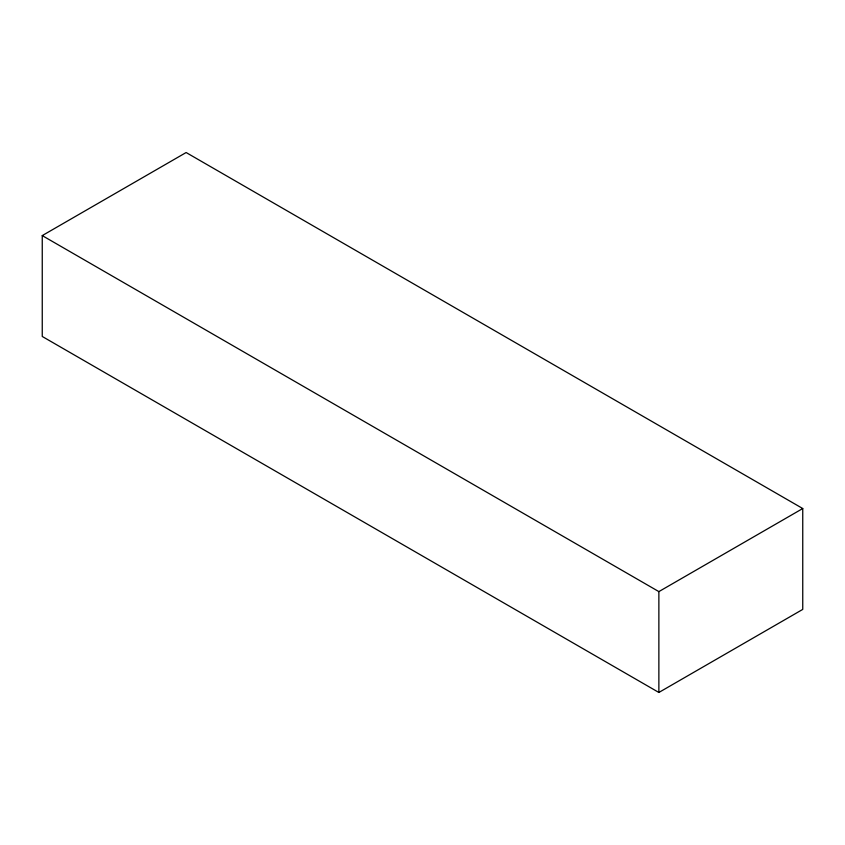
<?xml version="1.0" encoding="UTF-8"?>
<svg xmlns="http://www.w3.org/2000/svg" width="845" height="845" viewBox="0 0 845 845"><rect width="100%" height="100%" fill="white"/><g stroke="black" fill="none" stroke-linecap="round" stroke-linejoin="round"><path stroke-width="1.27" d="M42.25 235.597L186.132 152.533L802.75 508.532L802.75 609.403L658.868 692.467L42.25 336.468L42.25 235.597L658.868 591.606L802.75 508.532M658.868 591.606L658.868 692.467"/></g></svg>
